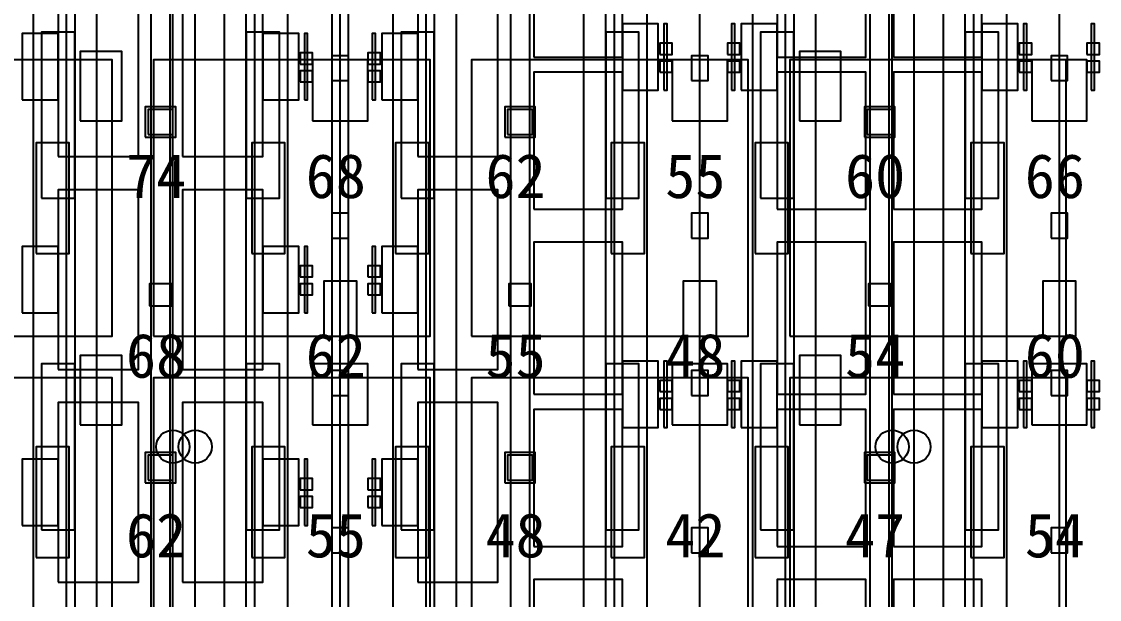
# Model space of a CAD drawing. Header units: metres. Extents: x -1640 to 1560, y -268 to 2338.
# Drawn here: x 9.22 to 48.2, y 1595.48 to 1616.39 of the extents above; entities that cross this region are included whole.
import ezdxf

# ---------------------------------------------------------------- set-up
doc = ezdxf.new("R2010")
doc.units = ezdxf.units.M
for name, color, linetype in [('1F_CHL', 4, 'Continuous'), ('1F_PUMP', 2, 'Continuous'), ('1F_SCR', 3, 'Continuous'), ('1F_STRUCT_COLUMN', 8, 'Continuous'), ('2F_CSF_LATERAL_RACK_CONCEPT', 9, 'Continuous'), ('2F_RFG', 5, 'Continuous'), ('2F_STRUCT_COLUMN', 8, 'Continuous'), ('2F_VMB', 6, 'Continuous'), ('3F_CLEANROOM_OVERHEAD_PIPE_DUCT_CONCEPT', 9, 'Continuous'), ('3F_CVD', 3, 'Continuous'), ('3F_EHS_EGRESS_DIST_M', 2, 'Continuous'), ('3F_FOUP', 5, 'Continuous'), ('3F_OHT', 9, 'Continuous'), ('3F_OHTV', 1, 'Continuous'), ('3F_PHOTO', 1, 'Continuous'), ('3F_STRUCT_COLUMN', 8, 'Continuous'), ('3F_TBAR', 6, 'Continuous'), ('4F_FFU', 1, 'Continuous'), ('4F_STRUCT_PLENUM_TRUSS_CONCEPT', 9, 'Continuous'), ('5F_CHL', 4, 'Continuous'), ('5F_PUMP', 2, 'Continuous'), ('5F_SCR', 3, 'Continuous'), ('5F_STRUCT_COLUMN', 8, 'Continuous'), ('6F_CSF_LATERAL_RACK_CONCEPT', 9, 'Continuous'), ('6F_RFG', 5, 'Continuous'), ('6F_STRUCT_COLUMN', 8, 'Continuous'), ('6F_VMB', 6, 'Continuous'), ('7F_CLEANROOM_OVERHEAD_PIPE_DUCT_CONCEPT', 9, 'Continuous'), ('7F_CVD', 3, 'Continuous'), ('7F_EHS_EGRESS_DIST_M', 2, 'Continuous'), ('7F_FOUP', 5, 'Continuous'), ('7F_OHT', 9, 'Continuous'), ('7F_OHTV', 1, 'Continuous'), ('7F_PHOTO', 1, 'Continuous'), ('7F_STRUCT_COLUMN', 8, 'Continuous'), ('7F_TBAR', 6, 'Continuous'), ('8F_FFU', 1, 'Continuous'), ('8F_STRUCT_PLENUM_TRUSS_CONCEPT', 9, 'Continuous'), ('EHS_TREATED_EXHAUST', 30, 'Continuous'), ('UTIL_PCW.R_CONCEPT', 1, 'Continuous'), ('UTIL_PCW.R_RISER', 1, 'Continuous'), ('UTIL_PCW.S_CONCEPT', 6, 'Continuous'), ('UTIL_PCW.S_RISER', 6, 'Continuous')]:
    doc.layers.add(name, color=color, linetype=linetype)

msp = doc.modelspace()

# ---------------------------------------------------------------- linework, layer by layer
at = {"layer": '1F_CHL'}
for points in [[(11.35, 1612.8), (12.85, 1612.8), (12.85, 1615.3), (11.35, 1615.3)], [(37.35, 1612.8), (38.85, 1612.8), (38.85, 1615.3), (37.35, 1615.3)], [(11.35, 1601.8), (12.85, 1601.8), (12.85, 1604.3), (11.35, 1604.3)], [(37.35, 1601.8), (38.85, 1601.8), (38.85, 1604.3), (37.35, 1604.3)]]:
    msp.add_lwpolyline(points, close=True, dxfattribs=at)
at = {"layer": '1F_PUMP'}
for points in [[(9.75, 1608), (10.95, 1608), (10.95, 1612), (9.75, 1612)], [(17.55, 1608), (18.75, 1608), (18.75, 1612), (17.55, 1612)], [(22.75, 1608), (23.95, 1608), (23.95, 1612), (22.75, 1612)], [(30.55, 1608), (31.75, 1608), (31.75, 1612), (30.55, 1612)], [(35.75, 1608), (36.95, 1608), (36.95, 1612), (35.75, 1612)], [(43.55, 1608), (44.75, 1608), (44.75, 1612), (43.55, 1612)], [(9.75, 1597), (10.95, 1597), (10.95, 1601), (9.75, 1601)], [(17.55, 1597), (18.75, 1597), (18.75, 1601), (17.55, 1601)], [(22.75, 1597), (23.95, 1597), (23.95, 1601), (22.75, 1601)], [(30.55, 1597), (31.75, 1597), (31.75, 1601), (30.55, 1601)], [(35.75, 1597), (36.95, 1597), (36.95, 1601), (35.75, 1601)], [(43.55, 1597), (44.75, 1597), (44.75, 1601), (43.55, 1601)]]:
    msp.add_lwpolyline(points, close=True, dxfattribs=at)
at = {"layer": '1F_SCR'}
for points in [[(19.75, 1612.8), (21.75, 1612.8), (21.75, 1615), (19.75, 1615)], [(32.75, 1612.8), (34.75, 1612.8), (34.75, 1615), (32.75, 1615)], [(45.75, 1612.8), (47.75, 1612.8), (47.75, 1615), (45.75, 1615)], [(19.75, 1601.8), (21.75, 1601.8), (21.75, 1604), (19.75, 1604)], [(32.75, 1601.8), (34.75, 1601.8), (34.75, 1604), (32.75, 1604)], [(45.75, 1601.8), (47.75, 1601.8), (47.75, 1604), (45.75, 1604)]]:
    msp.add_lwpolyline(points, close=True, dxfattribs=at)
at = {"layer": '1F_STRUCT_COLUMN'}
for points in [[(13.7, 1612.2), (14.8, 1612.2), (14.8, 1613.3), (13.7, 1613.3)], [(26.7, 1612.2), (27.8, 1612.2), (27.8, 1613.3), (26.7, 1613.3)], [(39.7, 1612.2), (40.8, 1612.2), (40.8, 1613.3), (39.7, 1613.3)], [(13.7, 1599.7), (14.8, 1599.7), (14.8, 1600.8), (13.7, 1600.8)], [(26.7, 1599.7), (27.8, 1599.7), (27.8, 1600.8), (26.7, 1600.8)], [(39.7, 1599.7), (40.8, 1599.7), (40.8, 1600.8), (39.7, 1600.8)]]:
    msp.add_lwpolyline(points, close=True, dxfattribs=at)
at = {"layer": '2F_CSF_LATERAL_RACK_CONCEPT'}
for points in [[(11.15, 1573), (11.95, 1573), (11.95, 1719), (11.15, 1719)], [(16.55, 1573), (17.35, 1573), (17.35, 1719), (16.55, 1719)], [(24.15, 1573), (24.95, 1573), (24.95, 1719), (24.15, 1719)], [(29.55, 1573), (30.35, 1573), (30.35, 1719), (29.55, 1719)], [(37.15, 1573), (37.95, 1573), (37.95, 1719), (37.15, 1719)], [(42.55, 1573), (43.35, 1573), (43.35, 1719), (42.55, 1719)]]:
    msp.add_lwpolyline(points, close=True, dxfattribs=at)
at = {"layer": '2F_RFG'}
for points in [[(9.95, 1610), (11.15, 1610), (11.15, 1616), (9.95, 1616)], [(17.35, 1610), (18.55, 1610), (18.55, 1616), (17.35, 1616)], [(22.95, 1610), (24.15, 1610), (24.15, 1616), (22.95, 1616)], [(30.35, 1610), (31.55, 1610), (31.55, 1616), (30.35, 1616)], [(35.95, 1610), (37.15, 1610), (37.15, 1616), (35.95, 1616)], [(43.35, 1610), (44.55, 1610), (44.55, 1616), (43.35, 1616)], [(9.95, 1598), (11.15, 1598), (11.15, 1604), (9.95, 1604)], [(17.35, 1598), (18.55, 1598), (18.55, 1604), (17.35, 1604)], [(22.95, 1598), (24.15, 1598), (24.15, 1604), (22.95, 1604)], [(30.35, 1598), (31.55, 1598), (31.55, 1604), (30.35, 1604)], [(35.95, 1598), (37.15, 1598), (37.15, 1604), (35.95, 1604)], [(43.35, 1598), (44.55, 1598), (44.55, 1604), (43.35, 1604)]]:
    msp.add_lwpolyline(points, close=True, dxfattribs=at)
at = {"layer": '2F_STRUCT_COLUMN'}
for points in [[(13.8, 1612.3), (14.7, 1612.3), (14.7, 1613.2), (13.8, 1613.2)], [(26.8, 1612.3), (27.7, 1612.3), (27.7, 1613.2), (26.8, 1613.2)], [(39.8, 1612.3), (40.7, 1612.3), (40.7, 1613.2), (39.8, 1613.2)], [(13.8, 1599.8), (14.7, 1599.8), (14.7, 1600.7), (13.8, 1600.7)], [(26.8, 1599.8), (27.7, 1599.8), (27.7, 1600.7), (26.8, 1600.7)], [(39.8, 1599.8), (40.7, 1599.8), (40.7, 1600.7), (39.8, 1600.7)]]:
    msp.add_lwpolyline(points, close=True, dxfattribs=at)
at = {"layer": '2F_VMB'}
for points in [[(20.15, 1605), (21.35, 1605), (21.35, 1607), (20.15, 1607)], [(33.15, 1605), (34.35, 1605), (34.35, 1607), (33.15, 1607)], [(46.15, 1605), (47.35, 1605), (47.35, 1607), (46.15, 1607)]]:
    msp.add_lwpolyline(points, close=True, dxfattribs=at)
at = {"layer": '3F_CLEANROOM_OVERHEAD_PIPE_DUCT_CONCEPT'}
for points in [[(9.65, 1572), (10.85, 1572), (10.85, 1720), (9.65, 1720)], [(17.65, 1572), (18.85, 1572), (18.85, 1720), (17.65, 1720)], [(22.65, 1572), (23.85, 1572), (23.85, 1720), (22.65, 1720)], [(30.65, 1572), (31.85, 1572), (31.85, 1720), (30.65, 1720)], [(35.65, 1572), (36.85, 1572), (36.85, 1720), (35.65, 1720)], [(43.65, 1572), (44.85, 1572), (44.85, 1720), (43.65, 1720)]]:
    msp.add_lwpolyline(points, close=True, dxfattribs=at)
at = {"layer": '3F_CVD'}
for points in [[(10.55, 1611.5), (13.45, 1611.5), (13.45, 1618), (10.55, 1618)], [(15.05, 1611.5), (17.95, 1611.5), (17.95, 1618), (15.05, 1618)], [(23.55, 1611.5), (26.45, 1611.5), (26.45, 1618), (23.55, 1618)], [(9.25, 1613.55), (10.55, 1613.55), (10.55, 1615.95), (9.25, 1615.95)], [(17.95, 1613.55), (19.25, 1613.55), (19.25, 1615.95), (17.95, 1615.95)], [(22.25, 1613.55), (23.55, 1613.55), (23.55, 1615.95), (22.25, 1615.95)], [(10.55, 1603.8), (13.45, 1603.8), (13.45, 1610.3), (10.55, 1610.3)], [(15.05, 1603.8), (17.95, 1603.8), (17.95, 1610.3), (15.05, 1610.3)], [(23.55, 1603.8), (26.45, 1603.8), (26.45, 1610.3), (23.55, 1610.3)], [(9.25, 1605.85), (10.55, 1605.85), (10.55, 1608.25), (9.25, 1608.25)], [(17.95, 1605.85), (19.25, 1605.85), (19.25, 1608.25), (17.95, 1608.25)], [(22.25, 1605.85), (23.55, 1605.85), (23.55, 1608.25), (22.25, 1608.25)], [(10.55, 1596.1), (13.45, 1596.1), (13.45, 1602.6), (10.55, 1602.6)], [(15.05, 1596.1), (17.95, 1596.1), (17.95, 1602.6), (15.05, 1602.6)], [(23.55, 1596.1), (26.45, 1596.1), (26.45, 1602.6), (23.55, 1602.6)], [(9.25, 1598.15), (10.55, 1598.15), (10.55, 1600.55), (9.25, 1600.55)], [(17.95, 1598.15), (19.25, 1598.15), (19.25, 1600.55), (17.95, 1600.55)], [(22.25, 1598.15), (23.55, 1598.15), (23.55, 1600.55), (22.25, 1600.55)]]:
    msp.add_lwpolyline(points, close=True, dxfattribs=at)
at = {"layer": '3F_FOUP'}
for points in [[(32.3, 1615.2), (32.75, 1615.2), (32.75, 1615.6), (32.3, 1615.6)], [(34.75, 1615.2), (35.2, 1615.2), (35.2, 1615.6), (34.75, 1615.6)], [(45.3, 1615.2), (45.75, 1615.2), (45.75, 1615.6), (45.3, 1615.6)], [(47.75, 1615.2), (48.2, 1615.2), (48.2, 1615.6), (47.75, 1615.6)], [(19.3, 1614.85), (19.75, 1614.85), (19.75, 1615.25), (19.3, 1615.25)], [(21.75, 1614.85), (22.2, 1614.85), (22.2, 1615.25), (21.75, 1615.25)], [(32.3, 1614.55), (32.75, 1614.55), (32.75, 1614.95), (32.3, 1614.95)], [(34.75, 1614.55), (35.2, 1614.55), (35.2, 1614.95), (34.75, 1614.95)], [(45.3, 1614.55), (45.75, 1614.55), (45.75, 1614.95), (45.3, 1614.95)], [(47.75, 1614.55), (48.2, 1614.55), (48.2, 1614.95), (47.75, 1614.95)], [(19.3, 1614.2), (19.75, 1614.2), (19.75, 1614.6), (19.3, 1614.6)], [(21.75, 1614.2), (22.2, 1614.2), (22.2, 1614.6), (21.75, 1614.6)], [(19.3, 1607.15), (19.75, 1607.15), (19.75, 1607.55), (19.3, 1607.55)], [(21.75, 1607.15), (22.2, 1607.15), (22.2, 1607.55), (21.75, 1607.55)], [(19.3, 1606.5), (19.75, 1606.5), (19.75, 1606.9), (19.3, 1606.9)], [(21.75, 1606.5), (22.2, 1606.5), (22.2, 1606.9), (21.75, 1606.9)], [(32.3, 1603), (32.75, 1603), (32.75, 1603.4), (32.3, 1603.4)], [(34.75, 1603), (35.2, 1603), (35.2, 1603.4), (34.75, 1603.4)], [(45.3, 1603), (45.75, 1603), (45.75, 1603.4), (45.3, 1603.4)], [(47.75, 1603), (48.2, 1603), (48.2, 1603.4), (47.75, 1603.4)], [(32.3, 1602.35), (32.75, 1602.35), (32.75, 1602.75), (32.3, 1602.75)], [(34.75, 1602.35), (35.2, 1602.35), (35.2, 1602.75), (34.75, 1602.75)], [(45.3, 1602.35), (45.75, 1602.35), (45.75, 1602.75), (45.3, 1602.75)], [(47.75, 1602.35), (48.2, 1602.35), (48.2, 1602.75), (47.75, 1602.75)], [(19.3, 1599.45), (19.75, 1599.45), (19.75, 1599.85), (19.3, 1599.85)], [(21.75, 1599.45), (22.2, 1599.45), (22.2, 1599.85), (21.75, 1599.85)], [(19.3, 1598.8), (19.75, 1598.8), (19.75, 1599.2), (19.3, 1599.2)], [(21.75, 1598.8), (22.2, 1598.8), (22.2, 1599.2), (21.75, 1599.2)]]:
    msp.add_lwpolyline(points, close=True, dxfattribs=at)
at = {"layer": '3F_OHT'}
for p, q in [((20.75, 1572), (20.75, 1642)), ((33.75, 1572), (33.75, 1642)), ((46.75, 1572), (46.75, 1642))]:
    msp.add_line(p, q, dxfattribs=at)
at = {"layer": '3F_OHTV'}
for points in [[(20.45, 1614.25), (21.05, 1614.25), (21.05, 1615.15), (20.45, 1615.15)], [(33.45, 1614.25), (34.05, 1614.25), (34.05, 1615.15), (33.45, 1615.15)], [(46.45, 1614.25), (47.05, 1614.25), (47.05, 1615.15), (46.45, 1615.15)], [(20.45, 1608.55), (21.05, 1608.55), (21.05, 1609.45), (20.45, 1609.45)], [(33.45, 1608.55), (34.05, 1608.55), (34.05, 1609.45), (33.45, 1609.45)], [(46.45, 1608.55), (47.05, 1608.55), (47.05, 1609.45), (46.45, 1609.45)], [(20.45, 1602.86), (21.05, 1602.86), (21.05, 1603.76), (20.45, 1603.76)], [(33.45, 1602.86), (34.05, 1602.86), (34.05, 1603.76), (33.45, 1603.76)], [(46.45, 1602.86), (47.05, 1602.86), (47.05, 1603.76), (46.45, 1603.76)], [(20.45, 1597.17), (21.05, 1597.17), (21.05, 1598.07), (20.45, 1598.07)], [(33.45, 1597.17), (34.05, 1597.17), (34.05, 1598.07), (33.45, 1598.07)], [(46.45, 1597.17), (47.05, 1597.17), (47.05, 1598.07), (46.45, 1598.07)]]:
    msp.add_lwpolyline(points, close=True, dxfattribs=at)
at = {"layer": '3F_PHOTO'}
for points in [[(27.75, 1615.1), (30.95, 1615.1), (30.95, 1620.6), (27.75, 1620.6)], [(36.55, 1615.1), (39.75, 1615.1), (39.75, 1620.6), (36.55, 1620.6)], [(40.75, 1615.1), (43.95, 1615.1), (43.95, 1620.6), (40.75, 1620.6)], [(30.95, 1613.9), (32.25, 1613.9), (32.25, 1616.3), (30.95, 1616.3)], [(35.25, 1613.9), (36.55, 1613.9), (36.55, 1616.3), (35.25, 1616.3)], [(43.95, 1613.9), (45.25, 1613.9), (45.25, 1616.3), (43.95, 1616.3)], [(27.75, 1609.6), (30.95, 1609.6), (30.95, 1614.55), (27.75, 1614.55)], [(36.55, 1609.6), (39.75, 1609.6), (39.75, 1614.55), (36.55, 1614.55)], [(40.75, 1609.6), (43.95, 1609.6), (43.95, 1614.55), (40.75, 1614.55)], [(27.75, 1602.9), (30.95, 1602.9), (30.95, 1608.4), (27.75, 1608.4)], [(36.55, 1602.9), (39.75, 1602.9), (39.75, 1608.4), (36.55, 1608.4)], [(40.75, 1602.9), (43.95, 1602.9), (43.95, 1608.4), (40.75, 1608.4)], [(30.95, 1601.7), (32.25, 1601.7), (32.25, 1604.1), (30.95, 1604.1)], [(35.25, 1601.7), (36.55, 1601.7), (36.55, 1604.1), (35.25, 1604.1)], [(43.95, 1601.7), (45.25, 1601.7), (45.25, 1604.1), (43.95, 1604.1)], [(27.75, 1597.4), (30.95, 1597.4), (30.95, 1602.35), (27.75, 1602.35)], [(36.55, 1597.4), (39.75, 1597.4), (39.75, 1602.35), (36.55, 1602.35)], [(40.75, 1597.4), (43.95, 1597.4), (43.95, 1602.35), (40.75, 1602.35)], [(27.75, 1590.7), (30.95, 1590.7), (30.95, 1596.2), (27.75, 1596.2)], [(36.55, 1590.7), (39.75, 1590.7), (39.75, 1596.2), (36.55, 1596.2)], [(40.75, 1590.7), (43.95, 1590.7), (43.95, 1596.2), (40.75, 1596.2)]]:
    msp.add_lwpolyline(points, close=True, dxfattribs=at)
at = {"layer": '3F_STRUCT_COLUMN'}
for points in [[(13.85, 1606.1), (14.65, 1606.1), (14.65, 1606.9), (13.85, 1606.9)], [(26.85, 1606.1), (27.65, 1606.1), (27.65, 1606.9), (26.85, 1606.9)], [(39.85, 1606.1), (40.65, 1606.1), (40.65, 1606.9), (39.85, 1606.9)]]:
    msp.add_lwpolyline(points, close=True, dxfattribs=at)
at = {"layer": '3F_TBAR'}
for points in [[(32.45, 1613.9), (32.57, 1613.9), (32.57, 1616.3), (32.45, 1616.3)], [(34.9, 1613.9), (35.02, 1613.9), (35.02, 1616.3), (34.9, 1616.3)], [(45.45, 1613.9), (45.57, 1613.9), (45.57, 1616.3), (45.45, 1616.3)], [(47.9, 1613.9), (48.02, 1613.9), (48.02, 1616.3), (47.9, 1616.3)], [(19.45, 1613.55), (19.57, 1613.55), (19.57, 1615.95), (19.45, 1615.95)], [(21.9, 1613.55), (22.02, 1613.55), (22.02, 1615.95), (21.9, 1615.95)], [(19.45, 1605.85), (19.57, 1605.85), (19.57, 1608.25), (19.45, 1608.25)], [(21.9, 1605.85), (22.02, 1605.85), (22.02, 1608.25), (21.9, 1608.25)], [(32.45, 1601.7), (32.57, 1601.7), (32.57, 1604.1), (32.45, 1604.1)], [(34.9, 1601.7), (35.02, 1601.7), (35.02, 1604.1), (34.9, 1604.1)], [(45.45, 1601.7), (45.57, 1601.7), (45.57, 1604.1), (45.45, 1604.1)], [(47.9, 1601.7), (48.02, 1601.7), (48.02, 1604.1), (47.9, 1604.1)], [(19.45, 1598.15), (19.57, 1598.15), (19.57, 1600.55), (19.45, 1600.55)], [(21.9, 1598.15), (22.02, 1598.15), (22.02, 1600.55), (21.9, 1600.55)]]:
    msp.add_lwpolyline(points, close=True, dxfattribs=at)
at = {"layer": '4F_FFU'}
for points in [[(2.5, 1605), (12.5, 1605), (12.5, 1615), (2.5, 1615)], [(14, 1605), (24, 1605), (24, 1615), (14, 1615)], [(25.5, 1605), (35.5, 1605), (35.5, 1615), (25.5, 1615)], [(37, 1605), (47, 1605), (47, 1615), (37, 1615)], [(2.5, 1593.5), (12.5, 1593.5), (12.5, 1603.5), (2.5, 1603.5)], [(14, 1593.5), (24, 1593.5), (24, 1603.5), (14, 1603.5)], [(25.5, 1593.5), (35.5, 1593.5), (35.5, 1603.5), (25.5, 1603.5)], [(37, 1593.5), (47, 1593.5), (47, 1603.5), (37, 1603.5)]]:
    msp.add_lwpolyline(points, close=True, dxfattribs=at)
at = {"layer": '4F_STRUCT_PLENUM_TRUSS_CONCEPT'}
for points in [[(13.9, 1569), (14.6, 1569), (14.6, 1723), (13.9, 1723)], [(26.9, 1569), (27.6, 1569), (27.6, 1723), (26.9, 1723)], [(39.9, 1569), (40.6, 1569), (40.6, 1723), (39.9, 1723)]]:
    msp.add_lwpolyline(points, close=True, dxfattribs=at)
at = {"layer": '5F_CHL'}
for points in [[(11.35, 1612.8), (12.85, 1612.8), (12.85, 1615.3), (11.35, 1615.3)], [(37.35, 1612.8), (38.85, 1612.8), (38.85, 1615.3), (37.35, 1615.3)], [(11.35, 1601.8), (12.85, 1601.8), (12.85, 1604.3), (11.35, 1604.3)], [(37.35, 1601.8), (38.85, 1601.8), (38.85, 1604.3), (37.35, 1604.3)]]:
    msp.add_lwpolyline(points, close=True, dxfattribs=at)
at = {"layer": '5F_PUMP'}
for points in [[(9.75, 1608), (10.95, 1608), (10.95, 1612), (9.75, 1612)], [(17.55, 1608), (18.75, 1608), (18.75, 1612), (17.55, 1612)], [(22.75, 1608), (23.95, 1608), (23.95, 1612), (22.75, 1612)], [(30.55, 1608), (31.75, 1608), (31.75, 1612), (30.55, 1612)], [(35.75, 1608), (36.95, 1608), (36.95, 1612), (35.75, 1612)], [(43.55, 1608), (44.75, 1608), (44.75, 1612), (43.55, 1612)], [(9.75, 1597), (10.95, 1597), (10.95, 1601), (9.75, 1601)], [(17.55, 1597), (18.75, 1597), (18.75, 1601), (17.55, 1601)], [(22.75, 1597), (23.95, 1597), (23.95, 1601), (22.75, 1601)], [(30.55, 1597), (31.75, 1597), (31.75, 1601), (30.55, 1601)], [(35.75, 1597), (36.95, 1597), (36.95, 1601), (35.75, 1601)], [(43.55, 1597), (44.75, 1597), (44.75, 1601), (43.55, 1601)]]:
    msp.add_lwpolyline(points, close=True, dxfattribs=at)
at = {"layer": '5F_SCR'}
for points in [[(19.75, 1612.8), (21.75, 1612.8), (21.75, 1615), (19.75, 1615)], [(32.75, 1612.8), (34.75, 1612.8), (34.75, 1615), (32.75, 1615)], [(45.75, 1612.8), (47.75, 1612.8), (47.75, 1615), (45.75, 1615)], [(19.75, 1601.8), (21.75, 1601.8), (21.75, 1604), (19.75, 1604)], [(32.75, 1601.8), (34.75, 1601.8), (34.75, 1604), (32.75, 1604)], [(45.75, 1601.8), (47.75, 1601.8), (47.75, 1604), (45.75, 1604)]]:
    msp.add_lwpolyline(points, close=True, dxfattribs=at)
at = {"layer": '5F_STRUCT_COLUMN'}
for points in [[(13.7, 1612.2), (14.8, 1612.2), (14.8, 1613.3), (13.7, 1613.3)], [(26.7, 1612.2), (27.8, 1612.2), (27.8, 1613.3), (26.7, 1613.3)], [(39.7, 1612.2), (40.8, 1612.2), (40.8, 1613.3), (39.7, 1613.3)], [(13.7, 1599.7), (14.8, 1599.7), (14.8, 1600.8), (13.7, 1600.8)], [(26.7, 1599.7), (27.8, 1599.7), (27.8, 1600.8), (26.7, 1600.8)], [(39.7, 1599.7), (40.8, 1599.7), (40.8, 1600.8), (39.7, 1600.8)]]:
    msp.add_lwpolyline(points, close=True, dxfattribs=at)
at = {"layer": '6F_CSF_LATERAL_RACK_CONCEPT'}
for points in [[(11.15, 1573), (11.95, 1573), (11.95, 1719), (11.15, 1719)], [(16.55, 1573), (17.35, 1573), (17.35, 1719), (16.55, 1719)], [(24.15, 1573), (24.95, 1573), (24.95, 1719), (24.15, 1719)], [(29.55, 1573), (30.35, 1573), (30.35, 1719), (29.55, 1719)], [(37.15, 1573), (37.95, 1573), (37.95, 1719), (37.15, 1719)], [(42.55, 1573), (43.35, 1573), (43.35, 1719), (42.55, 1719)]]:
    msp.add_lwpolyline(points, close=True, dxfattribs=at)
at = {"layer": '6F_RFG'}
for points in [[(9.95, 1610), (11.15, 1610), (11.15, 1616), (9.95, 1616)], [(17.35, 1610), (18.55, 1610), (18.55, 1616), (17.35, 1616)], [(22.95, 1610), (24.15, 1610), (24.15, 1616), (22.95, 1616)], [(30.35, 1610), (31.55, 1610), (31.55, 1616), (30.35, 1616)], [(35.95, 1610), (37.15, 1610), (37.15, 1616), (35.95, 1616)], [(43.35, 1610), (44.55, 1610), (44.55, 1616), (43.35, 1616)], [(9.95, 1598), (11.15, 1598), (11.15, 1604), (9.95, 1604)], [(17.35, 1598), (18.55, 1598), (18.55, 1604), (17.35, 1604)], [(22.95, 1598), (24.15, 1598), (24.15, 1604), (22.95, 1604)], [(30.35, 1598), (31.55, 1598), (31.55, 1604), (30.35, 1604)], [(35.95, 1598), (37.15, 1598), (37.15, 1604), (35.95, 1604)], [(43.35, 1598), (44.55, 1598), (44.55, 1604), (43.35, 1604)]]:
    msp.add_lwpolyline(points, close=True, dxfattribs=at)
at = {"layer": '6F_STRUCT_COLUMN'}
for points in [[(13.8, 1612.3), (14.7, 1612.3), (14.7, 1613.2), (13.8, 1613.2)], [(26.8, 1612.3), (27.7, 1612.3), (27.7, 1613.2), (26.8, 1613.2)], [(39.8, 1612.3), (40.7, 1612.3), (40.7, 1613.2), (39.8, 1613.2)], [(13.8, 1599.8), (14.7, 1599.8), (14.7, 1600.7), (13.8, 1600.7)], [(26.8, 1599.8), (27.7, 1599.8), (27.7, 1600.7), (26.8, 1600.7)], [(39.8, 1599.8), (40.7, 1599.8), (40.7, 1600.7), (39.8, 1600.7)]]:
    msp.add_lwpolyline(points, close=True, dxfattribs=at)
at = {"layer": '6F_VMB'}
for points in [[(20.15, 1605), (21.35, 1605), (21.35, 1607), (20.15, 1607)], [(33.15, 1605), (34.35, 1605), (34.35, 1607), (33.15, 1607)], [(46.15, 1605), (47.35, 1605), (47.35, 1607), (46.15, 1607)]]:
    msp.add_lwpolyline(points, close=True, dxfattribs=at)
at = {"layer": '7F_CLEANROOM_OVERHEAD_PIPE_DUCT_CONCEPT'}
for points in [[(9.65, 1572), (10.85, 1572), (10.85, 1720), (9.65, 1720)], [(17.65, 1572), (18.85, 1572), (18.85, 1720), (17.65, 1720)], [(22.65, 1572), (23.85, 1572), (23.85, 1720), (22.65, 1720)], [(30.65, 1572), (31.85, 1572), (31.85, 1720), (30.65, 1720)], [(35.65, 1572), (36.85, 1572), (36.85, 1720), (35.65, 1720)], [(43.65, 1572), (44.85, 1572), (44.85, 1720), (43.65, 1720)]]:
    msp.add_lwpolyline(points, close=True, dxfattribs=at)
at = {"layer": '7F_CVD'}
for points in [[(10.55, 1611.5), (13.45, 1611.5), (13.45, 1618), (10.55, 1618)], [(15.05, 1611.5), (17.95, 1611.5), (17.95, 1618), (15.05, 1618)], [(23.55, 1611.5), (26.45, 1611.5), (26.45, 1618), (23.55, 1618)], [(9.25, 1613.55), (10.55, 1613.55), (10.55, 1615.95), (9.25, 1615.95)], [(17.95, 1613.55), (19.25, 1613.55), (19.25, 1615.95), (17.95, 1615.95)], [(22.25, 1613.55), (23.55, 1613.55), (23.55, 1615.95), (22.25, 1615.95)], [(10.55, 1603.8), (13.45, 1603.8), (13.45, 1610.3), (10.55, 1610.3)], [(15.05, 1603.8), (17.95, 1603.8), (17.95, 1610.3), (15.05, 1610.3)], [(23.55, 1603.8), (26.45, 1603.8), (26.45, 1610.3), (23.55, 1610.3)], [(9.25, 1605.85), (10.55, 1605.85), (10.55, 1608.25), (9.25, 1608.25)], [(17.95, 1605.85), (19.25, 1605.85), (19.25, 1608.25), (17.95, 1608.25)], [(22.25, 1605.85), (23.55, 1605.85), (23.55, 1608.25), (22.25, 1608.25)], [(10.55, 1596.1), (13.45, 1596.1), (13.45, 1602.6), (10.55, 1602.6)], [(15.05, 1596.1), (17.95, 1596.1), (17.95, 1602.6), (15.05, 1602.6)], [(23.55, 1596.1), (26.45, 1596.1), (26.45, 1602.6), (23.55, 1602.6)], [(9.25, 1598.15), (10.55, 1598.15), (10.55, 1600.55), (9.25, 1600.55)], [(17.95, 1598.15), (19.25, 1598.15), (19.25, 1600.55), (17.95, 1600.55)], [(22.25, 1598.15), (23.55, 1598.15), (23.55, 1600.55), (22.25, 1600.55)]]:
    msp.add_lwpolyline(points, close=True, dxfattribs=at)
at = {"layer": '7F_FOUP'}
for points in [[(32.3, 1615.2), (32.75, 1615.2), (32.75, 1615.6), (32.3, 1615.6)], [(34.75, 1615.2), (35.2, 1615.2), (35.2, 1615.6), (34.75, 1615.6)], [(45.3, 1615.2), (45.75, 1615.2), (45.75, 1615.6), (45.3, 1615.6)], [(47.75, 1615.2), (48.2, 1615.2), (48.2, 1615.6), (47.75, 1615.6)], [(19.3, 1614.85), (19.75, 1614.85), (19.75, 1615.25), (19.3, 1615.25)], [(21.75, 1614.85), (22.2, 1614.85), (22.2, 1615.25), (21.75, 1615.25)], [(32.3, 1614.55), (32.75, 1614.55), (32.75, 1614.95), (32.3, 1614.95)], [(34.75, 1614.55), (35.2, 1614.55), (35.2, 1614.95), (34.75, 1614.95)], [(45.3, 1614.55), (45.75, 1614.55), (45.75, 1614.95), (45.3, 1614.95)], [(47.75, 1614.55), (48.2, 1614.55), (48.2, 1614.95), (47.75, 1614.95)], [(19.3, 1614.2), (19.75, 1614.2), (19.75, 1614.6), (19.3, 1614.6)], [(21.75, 1614.2), (22.2, 1614.2), (22.2, 1614.6), (21.75, 1614.6)], [(19.3, 1607.15), (19.75, 1607.15), (19.75, 1607.55), (19.3, 1607.55)], [(21.75, 1607.15), (22.2, 1607.15), (22.2, 1607.55), (21.75, 1607.55)], [(19.3, 1606.5), (19.75, 1606.5), (19.75, 1606.9), (19.3, 1606.9)], [(21.75, 1606.5), (22.2, 1606.5), (22.2, 1606.9), (21.75, 1606.9)], [(32.3, 1603), (32.75, 1603), (32.75, 1603.4), (32.3, 1603.4)], [(34.75, 1603), (35.2, 1603), (35.2, 1603.4), (34.75, 1603.4)], [(45.3, 1603), (45.75, 1603), (45.75, 1603.4), (45.3, 1603.4)], [(47.75, 1603), (48.2, 1603), (48.2, 1603.4), (47.75, 1603.4)], [(32.3, 1602.35), (32.75, 1602.35), (32.75, 1602.75), (32.3, 1602.75)], [(34.75, 1602.35), (35.2, 1602.35), (35.2, 1602.75), (34.75, 1602.75)], [(45.3, 1602.35), (45.75, 1602.35), (45.75, 1602.75), (45.3, 1602.75)], [(47.75, 1602.35), (48.2, 1602.35), (48.2, 1602.75), (47.75, 1602.75)], [(19.3, 1599.45), (19.75, 1599.45), (19.75, 1599.85), (19.3, 1599.85)], [(21.75, 1599.45), (22.2, 1599.45), (22.2, 1599.85), (21.75, 1599.85)], [(19.3, 1598.8), (19.75, 1598.8), (19.75, 1599.2), (19.3, 1599.2)], [(21.75, 1598.8), (22.2, 1598.8), (22.2, 1599.2), (21.75, 1599.2)]]:
    msp.add_lwpolyline(points, close=True, dxfattribs=at)
at = {"layer": '7F_OHT'}
for p, q in [((20.75, 1572), (20.75, 1642)), ((33.75, 1572), (33.75, 1642)), ((46.75, 1572), (46.75, 1642))]:
    msp.add_line(p, q, dxfattribs=at)
at = {"layer": '7F_OHTV'}
for points in [[(20.45, 1614.25), (21.05, 1614.25), (21.05, 1615.15), (20.45, 1615.15)], [(33.45, 1614.25), (34.05, 1614.25), (34.05, 1615.15), (33.45, 1615.15)], [(46.45, 1614.25), (47.05, 1614.25), (47.05, 1615.15), (46.45, 1615.15)], [(20.45, 1608.55), (21.05, 1608.55), (21.05, 1609.45), (20.45, 1609.45)], [(33.45, 1608.55), (34.05, 1608.55), (34.05, 1609.45), (33.45, 1609.45)], [(46.45, 1608.55), (47.05, 1608.55), (47.05, 1609.45), (46.45, 1609.45)], [(20.45, 1602.86), (21.05, 1602.86), (21.05, 1603.76), (20.45, 1603.76)], [(33.45, 1602.86), (34.05, 1602.86), (34.05, 1603.76), (33.45, 1603.76)], [(46.45, 1602.86), (47.05, 1602.86), (47.05, 1603.76), (46.45, 1603.76)], [(20.45, 1597.17), (21.05, 1597.17), (21.05, 1598.07), (20.45, 1598.07)], [(33.45, 1597.17), (34.05, 1597.17), (34.05, 1598.07), (33.45, 1598.07)], [(46.45, 1597.17), (47.05, 1597.17), (47.05, 1598.07), (46.45, 1598.07)]]:
    msp.add_lwpolyline(points, close=True, dxfattribs=at)
at = {"layer": '7F_PHOTO'}
for points in [[(27.75, 1615.1), (30.95, 1615.1), (30.95, 1620.6), (27.75, 1620.6)], [(36.55, 1615.1), (39.75, 1615.1), (39.75, 1620.6), (36.55, 1620.6)], [(40.75, 1615.1), (43.95, 1615.1), (43.95, 1620.6), (40.75, 1620.6)], [(30.95, 1613.9), (32.25, 1613.9), (32.25, 1616.3), (30.95, 1616.3)], [(35.25, 1613.9), (36.55, 1613.9), (36.55, 1616.3), (35.25, 1616.3)], [(43.95, 1613.9), (45.25, 1613.9), (45.25, 1616.3), (43.95, 1616.3)], [(27.75, 1609.6), (30.95, 1609.6), (30.95, 1614.55), (27.75, 1614.55)], [(36.55, 1609.6), (39.75, 1609.6), (39.75, 1614.55), (36.55, 1614.55)], [(40.75, 1609.6), (43.95, 1609.6), (43.95, 1614.55), (40.75, 1614.55)], [(27.75, 1602.9), (30.95, 1602.9), (30.95, 1608.4), (27.75, 1608.4)], [(36.55, 1602.9), (39.75, 1602.9), (39.75, 1608.4), (36.55, 1608.4)], [(40.75, 1602.9), (43.95, 1602.9), (43.95, 1608.4), (40.75, 1608.4)], [(30.95, 1601.7), (32.25, 1601.7), (32.25, 1604.1), (30.95, 1604.1)], [(35.25, 1601.7), (36.55, 1601.7), (36.55, 1604.1), (35.25, 1604.1)], [(43.95, 1601.7), (45.25, 1601.7), (45.25, 1604.1), (43.95, 1604.1)], [(27.75, 1597.4), (30.95, 1597.4), (30.95, 1602.35), (27.75, 1602.35)], [(36.55, 1597.4), (39.75, 1597.4), (39.75, 1602.35), (36.55, 1602.35)], [(40.75, 1597.4), (43.95, 1597.4), (43.95, 1602.35), (40.75, 1602.35)], [(27.75, 1590.7), (30.95, 1590.7), (30.95, 1596.2), (27.75, 1596.2)], [(36.55, 1590.7), (39.75, 1590.7), (39.75, 1596.2), (36.55, 1596.2)], [(40.75, 1590.7), (43.95, 1590.7), (43.95, 1596.2), (40.75, 1596.2)]]:
    msp.add_lwpolyline(points, close=True, dxfattribs=at)
at = {"layer": '7F_STRUCT_COLUMN'}
for points in [[(13.85, 1606.1), (14.65, 1606.1), (14.65, 1606.9), (13.85, 1606.9)], [(26.85, 1606.1), (27.65, 1606.1), (27.65, 1606.9), (26.85, 1606.9)], [(39.85, 1606.1), (40.65, 1606.1), (40.65, 1606.9), (39.85, 1606.9)]]:
    msp.add_lwpolyline(points, close=True, dxfattribs=at)
at = {"layer": '7F_TBAR'}
for points in [[(32.45, 1613.9), (32.57, 1613.9), (32.57, 1616.3), (32.45, 1616.3)], [(34.9, 1613.9), (35.02, 1613.9), (35.02, 1616.3), (34.9, 1616.3)], [(45.45, 1613.9), (45.57, 1613.9), (45.57, 1616.3), (45.45, 1616.3)], [(47.9, 1613.9), (48.02, 1613.9), (48.02, 1616.3), (47.9, 1616.3)], [(19.45, 1613.55), (19.57, 1613.55), (19.57, 1615.95), (19.45, 1615.95)], [(21.9, 1613.55), (22.02, 1613.55), (22.02, 1615.95), (21.9, 1615.95)], [(19.45, 1605.85), (19.57, 1605.85), (19.57, 1608.25), (19.45, 1608.25)], [(21.9, 1605.85), (22.02, 1605.85), (22.02, 1608.25), (21.9, 1608.25)], [(32.45, 1601.7), (32.57, 1601.7), (32.57, 1604.1), (32.45, 1604.1)], [(34.9, 1601.7), (35.02, 1601.7), (35.02, 1604.1), (34.9, 1604.1)], [(45.45, 1601.7), (45.57, 1601.7), (45.57, 1604.1), (45.45, 1604.1)], [(47.9, 1601.7), (48.02, 1601.7), (48.02, 1604.1), (47.9, 1604.1)], [(19.45, 1598.15), (19.57, 1598.15), (19.57, 1600.55), (19.45, 1600.55)], [(21.9, 1598.15), (22.02, 1598.15), (22.02, 1600.55), (21.9, 1600.55)]]:
    msp.add_lwpolyline(points, close=True, dxfattribs=at)
at = {"layer": '8F_FFU'}
for points in [[(2.5, 1605), (12.5, 1605), (12.5, 1615), (2.5, 1615)], [(14, 1605), (24, 1605), (24, 1615), (14, 1615)], [(25.5, 1605), (35.5, 1605), (35.5, 1615), (25.5, 1615)], [(37, 1605), (47, 1605), (47, 1615), (37, 1615)], [(2.5, 1593.5), (12.5, 1593.5), (12.5, 1603.5), (2.5, 1603.5)], [(14, 1593.5), (24, 1593.5), (24, 1603.5), (14, 1603.5)], [(25.5, 1593.5), (35.5, 1593.5), (35.5, 1603.5), (25.5, 1603.5)], [(37, 1593.5), (47, 1593.5), (47, 1603.5), (37, 1603.5)]]:
    msp.add_lwpolyline(points, close=True, dxfattribs=at)
at = {"layer": '8F_STRUCT_PLENUM_TRUSS_CONCEPT'}
for points in [[(13.9, 1569), (14.6, 1569), (14.6, 1723), (13.9, 1723)], [(26.9, 1569), (27.6, 1569), (27.6, 1723), (26.9, 1723)], [(39.9, 1569), (40.6, 1569), (40.6, 1723), (39.9, 1723)]]:
    msp.add_lwpolyline(points, close=True, dxfattribs=at)
at = {"layer": 'EHS_TREATED_EXHAUST'}
msp.add_lwpolyline([(20.45, 1573), (21.05, 1573), (21.05, 1731), (20.45, 1731)], close=True, dxfattribs=at)
msp.add_lwpolyline([(20.45, 1573), (21.05, 1573), (21.05, 1731), (20.45, 1731)], close=True, dxfattribs=at)
at = {"layer": 'UTIL_PCW.R_CONCEPT'}
for p, q in [((15.505, 1574.78), (15.505, 1717.23)), ((15.505, 1574.78), (15.505, 1717.23)), ((41.495, 1574.78), (41.495, 1717.23)), ((41.495, 1574.78), (41.495, 1717.23))]:
    msp.add_line(p, q, dxfattribs=at)
at = {"layer": 'UTIL_PCW.R_RISER'}
for centre in [(15.505, 1601.005), (15.505, 1601.005), (41.495, 1601.005), (41.495, 1601.005)]:
    msp.add_circle(centre, 0.6, dxfattribs=at)
at = {"layer": 'UTIL_PCW.S_CONCEPT'}
for p, q in [((14.695, 1574.78), (14.695, 1717.23)), ((14.695, 1574.78), (14.695, 1717.23)), ((40.705, 1574.78), (40.705, 1717.23)), ((40.705, 1574.78), (40.705, 1717.23))]:
    msp.add_line(p, q, dxfattribs=at)
at = {"layer": 'UTIL_PCW.S_RISER'}
for centre in [(14.695, 1601.005), (14.695, 1601.005), (40.705, 1601.005), (40.705, 1601.005)]:
    msp.add_circle(centre, 0.6, dxfattribs=at)

# ---------------------------------------------------------------- texts
at = {"layer": '3F_EHS_EGRESS_DIST_M'}
for s, p in [('74', (13, 1610)), ('68', (19.5, 1610)), ('62', (26, 1610)), ('55', (32.5, 1610)), ('60', (39, 1610)), ('66', (45.5, 1610)), ('68', (13, 1603.5)), ('62', (19.5, 1603.5)), ('55', (26, 1603.5)), ('48', (32.5, 1603.5)), ('54', (39, 1603.5)), ('60', (45.5, 1603.5)), ('62', (13, 1597)), ('55', (19.5, 1597)), ('48', (26, 1597)), ('42', (32.5, 1597)), ('47', (39, 1597)), ('54', (45.5, 1597))]:
    msp.add_text(s, height=1.6, dxfattribs=at).set_placement(p)
at = {"layer": '7F_EHS_EGRESS_DIST_M'}
for s, p in [('74', (13, 1610)), ('68', (19.5, 1610)), ('62', (26, 1610)), ('55', (32.5, 1610)), ('60', (39, 1610)), ('66', (45.5, 1610)), ('68', (13, 1603.5)), ('62', (19.5, 1603.5)), ('55', (26, 1603.5)), ('48', (32.5, 1603.5)), ('54', (39, 1603.5)), ('60', (45.5, 1603.5)), ('62', (13, 1597)), ('55', (19.5, 1597)), ('48', (26, 1597)), ('42', (32.5, 1597)), ('47', (39, 1597)), ('54', (45.5, 1597))]:
    msp.add_text(s, height=1.6, dxfattribs=at).set_placement(p)

doc.saveas('drawing.dxf')
